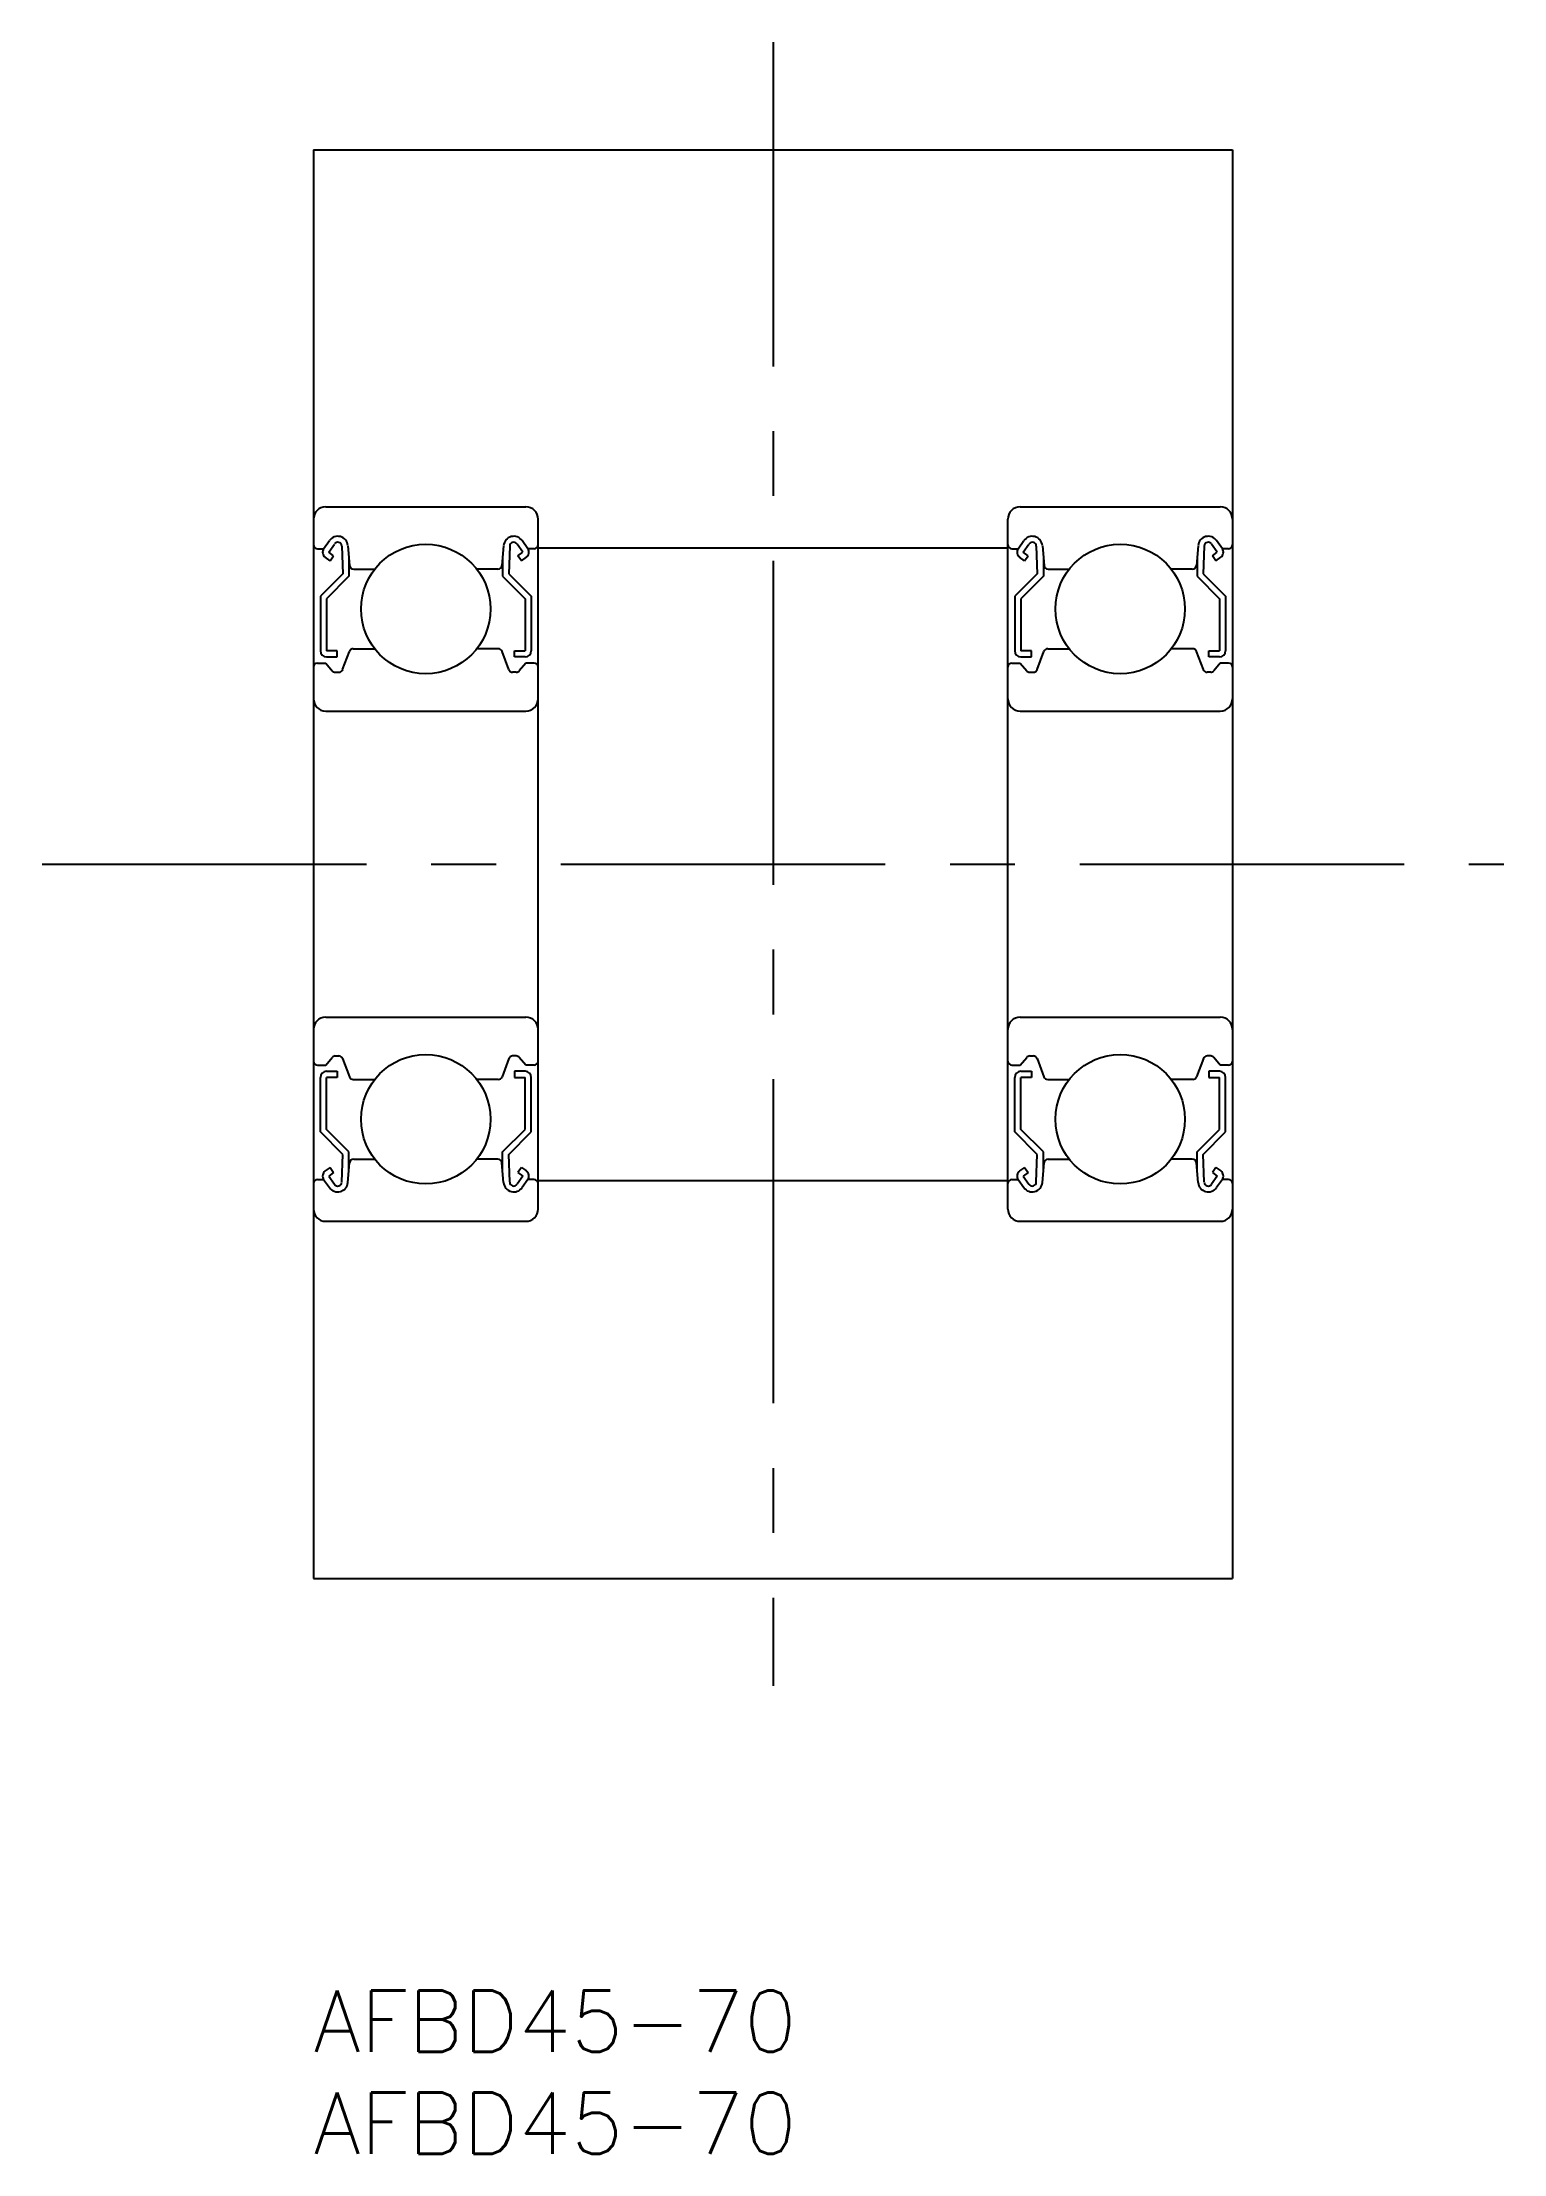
# Model space of a CAD drawing. Extents: x -13 to 58, y -8 to 95.
import ezdxf

# ---------------------------------------------------------------- set-up
doc = ezdxf.new("R2010")
doc.units = 0
doc.header["$LTSCALE"] = 0.5
doc.linetypes.add('CENTER', pattern=[50.8, 31.75, -6.35, 6.35, -6.35])
doc.layers.get('0').update_dxf_attribs({"linetype": 'CONTINUOUS'})
doc.layers.add('CENTER', color=1, linetype='CENTER')
doc.styles.get("Standard").update_dxf_attribs({"font": 'txt.shx', "height": 3, "bigfont": 'bigfont.shx'})

# ---------------------------------------------------------------- blocks, each defined once
blk = doc.blocks.new('*U8')
at = {"color": 7, "linetype": 'CONTINUOUS'}
blk.add_text('AFBD45-70', height=3, dxfattribs=at).set_placement((0, -3))
blk = doc.blocks.new('*U9')
at = {"color": 7, "linetype": 'CONTINUOUS'}
blk.add_text('AFBD45-70', height=3, dxfattribs=at).set_placement((0, -8))

msp = doc.modelspace()

# ---------------------------------------------------------------- linework, layer by layer
at = {"color": 7, "linetype": 'CONTINUOUS'}
for p, q in [((0, 90.18), (45, 90.18)), ((0, 90.18), (0, 20.18)), ((45, 90.18), (45, 20.18)), ((0.6, 72.68), (10.4, 72.68)), ((34.6, 72.68), (44.4, 72.68)), ((11, 38.28), (11, 72.08)), ((34, 38.28), (34, 72.08)), ((0.2, 70.63), (0.5, 70.63)), ((0.5, 70.63), (0.78, 71.03)), ((0.75, 70.46), (1.03, 70.86)), ((0.99, 70.29), (0.75, 70.46)), ((1.39, 70.75), (1.44, 69.4)), ((1.69, 70.78), (1.77, 69.81)), ((9.31, 70.78), (9.23, 69.81)), ((9.61, 70.75), (9.56, 69.4)), ((10.25, 70.46), (9.97, 70.86)), ((10.01, 70.29), (10.25, 70.46)), ((10.5, 70.63), (10.22, 71.03)), ((10.8, 70.63), (10.5, 70.63)), ((11, 70.68), (34, 70.68)), ((34.2, 70.63), (34.5, 70.63)), ((34.5, 70.63), (34.78, 71.03)), ((34.75, 70.46), (35.03, 70.86)), ((34.99, 70.29), (34.75, 70.46)), ((35.39, 70.75), (35.44, 69.4)), ((35.69, 70.78), (35.77, 69.81)), ((43.31, 70.78), (43.23, 69.81)), ((43.61, 70.75), (43.56, 69.4)), ((44.25, 70.46), (43.97, 70.86)), ((44.01, 70.29), (44.25, 70.46)), ((44.5, 70.63), (44.22, 71.03)), ((44.8, 70.63), (44.5, 70.63)), ((1.44, 69.4), (0.34, 68.3)), ((0.82, 70.04), (0.57, 70.21)), ((0.82, 70.04), (0.99, 70.29)), ((1.74, 70.15), (1.74, 69.28)), ((1.97, 69.63), (2.99, 69.63)), ((9.03, 69.63), (8.01, 69.63)), ((9.26, 70.15), (9.26, 69.28)), ((9.56, 69.4), (10.66, 68.3)), ((10.18, 70.04), (10.01, 70.29)), ((10.18, 70.04), (10.43, 70.21)), ((35.44, 69.4), (34.34, 68.3)), ((34.82, 70.04), (34.57, 70.21)), ((34.82, 70.04), (34.99, 70.29)), ((35.74, 70.15), (35.74, 69.28)), ((35.97, 69.63), (36.99, 69.63)), ((43.03, 69.63), (42.01, 69.63)), ((43.26, 70.15), (43.26, 69.28)), ((43.56, 69.4), (44.66, 68.3)), ((44.18, 70.04), (44.01, 70.29)), ((44.18, 70.04), (44.43, 70.21)), ((0.34, 68.3), (0.34, 65.63)), ((1.74, 69.28), (0.64, 68.18)), ((9.26, 69.28), (10.36, 68.18)), ((10.66, 68.3), (10.66, 65.63)), ((34.34, 68.3), (34.34, 65.63)), ((35.74, 69.28), (34.64, 68.18)), ((43.26, 69.28), (44.36, 68.18)), ((44.66, 68.3), (44.66, 65.63)), ((0.64, 68.18), (0.64, 65.63)), ((10.36, 68.18), (10.36, 65.63)), ((34.64, 68.18), (34.64, 65.63)), ((44.36, 68.18), (44.36, 65.63)), ((1.16, 65.63), (0.64, 65.63)), ((0.64, 65.33), (1.16, 65.33)), ((1.16, 65.33), (1.16, 65.63)), ((1.43, 64.71), (1.76, 65.6)), ((1.95, 65.73), (2.99, 65.73)), ((9.05, 65.73), (8.01, 65.73)), ((9.57, 64.71), (9.24, 65.6)), ((9.84, 65.63), (10.36, 65.63)), ((9.84, 65.33), (9.84, 65.63)), ((10.36, 65.33), (9.84, 65.33)), ((35.16, 65.63), (34.64, 65.63)), ((34.64, 65.33), (35.16, 65.33)), ((35.16, 65.33), (35.16, 65.63)), ((35.43, 64.71), (35.76, 65.6)), ((35.95, 65.73), (36.99, 65.73)), ((43.05, 65.73), (42.01, 65.73)), ((43.57, 64.71), (43.24, 65.6)), ((43.84, 65.63), (44.36, 65.63)), ((43.84, 65.33), (43.84, 65.63)), ((44.36, 65.33), (43.84, 65.33)), ((0.2, 65.03), (0.6, 65.03)), ((0.6, 65.03), (0.92, 64.65)), ((1.07, 64.58), (1.25, 64.58)), ((9.93, 64.58), (9.75, 64.58)), ((10.4, 65.03), (10.08, 64.65)), ((10.8, 65.03), (10.4, 65.03)), ((34.2, 65.03), (34.6, 65.03)), ((34.6, 65.03), (34.92, 64.65)), ((35.07, 64.58), (35.25, 64.58)), ((43.93, 64.58), (43.75, 64.58)), ((44.4, 65.03), (44.08, 64.65)), ((44.8, 65.03), (44.4, 65.03)), ((0.6, 62.68), (10.4, 62.68)), ((34.6, 62.68), (44.4, 62.68)), ((0.6, 47.68), (10.4, 47.68)), ((34.6, 47.68), (44.4, 47.68)), ((0.6, 45.33), (0.92, 45.71)), ((1.07, 45.78), (1.25, 45.78)), ((1.43, 45.65), (1.76, 44.76)), ((9.57, 45.65), (9.24, 44.76)), ((9.93, 45.78), (9.75, 45.78)), ((10.4, 45.33), (10.08, 45.71)), ((34.6, 45.33), (34.92, 45.71)), ((35.07, 45.78), (35.25, 45.78)), ((35.43, 45.65), (35.76, 44.76)), ((43.57, 45.65), (43.24, 44.76)), ((43.93, 45.78), (43.75, 45.78)), ((44.4, 45.33), (44.08, 45.71)), ((0.2, 45.33), (0.6, 45.33)), ((0.34, 42.06), (0.34, 44.73)), ((0.64, 45.03), (1.16, 45.03)), ((0.64, 42.18), (0.64, 44.73)), ((1.16, 44.73), (0.64, 44.73)), ((1.16, 45.03), (1.16, 44.73)), ((1.95, 44.63), (2.99, 44.63)), ((9.05, 44.63), (8.01, 44.63)), ((9.84, 45.03), (9.84, 44.73)), ((10.36, 45.03), (9.84, 45.03)), ((9.84, 44.73), (10.36, 44.73)), ((10.36, 42.18), (10.36, 44.73)), ((10.8, 45.33), (10.4, 45.33)), ((10.66, 42.06), (10.66, 44.73)), ((34.2, 45.33), (34.6, 45.33)), ((34.34, 42.06), (34.34, 44.73)), ((34.64, 45.03), (35.16, 45.03)), ((34.64, 42.18), (34.64, 44.73)), ((35.16, 44.73), (34.64, 44.73)), ((35.16, 45.03), (35.16, 44.73)), ((35.95, 44.63), (36.99, 44.63)), ((43.05, 44.63), (42.01, 44.63)), ((43.84, 45.03), (43.84, 44.73)), ((44.36, 45.03), (43.84, 45.03)), ((43.84, 44.73), (44.36, 44.73)), ((44.36, 42.18), (44.36, 44.73)), ((44.8, 45.33), (44.4, 45.33)), ((44.66, 42.06), (44.66, 44.73)), ((1.44, 40.96), (0.34, 42.06)), ((1.74, 41.08), (0.64, 42.18)), ((9.26, 41.08), (10.36, 42.18)), ((9.56, 40.96), (10.66, 42.06)), ((35.44, 40.96), (34.34, 42.06)), ((35.74, 41.08), (34.64, 42.18)), ((43.26, 41.08), (44.36, 42.18)), ((43.56, 40.96), (44.66, 42.06)), ((1.39, 39.61), (1.44, 40.96)), ((1.69, 39.58), (1.77, 40.55)), ((1.74, 40.21), (1.74, 41.08)), ((1.97, 40.73), (2.99, 40.73)), ((9.03, 40.73), (8.01, 40.73)), ((9.31, 39.58), (9.23, 40.55)), ((9.26, 40.21), (9.26, 41.08)), ((9.61, 39.61), (9.56, 40.96)), ((35.39, 39.61), (35.44, 40.96)), ((35.69, 39.58), (35.77, 40.55)), ((35.74, 40.21), (35.74, 41.08)), ((35.97, 40.73), (36.99, 40.73)), ((43.03, 40.73), (42.01, 40.73)), ((43.31, 39.58), (43.23, 40.55)), ((43.26, 40.21), (43.26, 41.08)), ((43.61, 39.61), (43.56, 40.96)), ((0.2, 39.73), (0.5, 39.73)), ((0.5, 39.73), (0.78, 39.33)), ((0.82, 40.32), (0.57, 40.15)), ((0.99, 40.08), (0.75, 39.9)), ((0.75, 39.9), (1.03, 39.5)), ((0.82, 40.32), (0.99, 40.08)), ((10.25, 39.9), (9.97, 39.5)), ((10.18, 40.32), (10.01, 40.08)), ((10.01, 40.08), (10.25, 39.9)), ((10.18, 40.32), (10.43, 40.15)), ((10.5, 39.73), (10.22, 39.33)), ((10.8, 39.73), (10.5, 39.73)), ((11, 39.68), (34, 39.68)), ((34.2, 39.73), (34.5, 39.73)), ((34.5, 39.73), (34.78, 39.33)), ((34.82, 40.32), (34.57, 40.15)), ((34.99, 40.08), (34.75, 39.9)), ((34.75, 39.9), (35.03, 39.5)), ((34.82, 40.32), (34.99, 40.08)), ((44.25, 39.9), (43.97, 39.5)), ((44.18, 40.32), (44.01, 40.08)), ((44.01, 40.08), (44.25, 39.9)), ((44.18, 40.32), (44.43, 40.15)), ((44.5, 39.73), (44.22, 39.33)), ((44.8, 39.73), (44.5, 39.73)), ((0.6, 37.68), (10.4, 37.68)), ((34.6, 37.68), (44.4, 37.68)), ((0, 20.18), (45, 20.18))]:
    msp.add_line(p, q, dxfattribs=at)
for centre in [(5.5, 67.68), (39.5, 67.68), (5.5, 42.68), (39.5, 42.68)]:
    msp.add_circle(centre, 3.17, dxfattribs=at)
for centre, radius, start, end in [((0.6, 72.08), 0.6, 90, 180), ((10.4, 72.08), 0.6, 0, 90), ((34.6, 72.08), 0.6, 90, 180), ((44.4, 72.08), 0.6, 0, 90), ((0.2, 70.83), 0.2, 180, 270), ((0.75, 70.46), 0.3, 144.9356, 235.0377), ((1.19, 70.74), 0.5, 5.065, 144.9356), ((1.19, 70.75), 0.2, 2.1312, 144.9367), ((9.81, 70.74), 0.5, 35.0644, 174.935), ((9.81, 70.75), 0.2, 35.0633, 177.8688), ((10.25, 70.46), 0.3, 304.9623, 35.0644), ((10.8, 70.83), 0.2, 270, 0), ((34.2, 70.83), 0.2, 180, 270), ((34.75, 70.46), 0.3, 144.9356, 235.0377), ((35.19, 70.74), 0.5, 5.065, 144.9356), ((35.19, 70.75), 0.2, 2.1312, 144.9367), ((43.81, 70.74), 0.5, 35.0644, 174.935), ((43.81, 70.75), 0.2, 35.0633, 177.8688), ((44.25, 70.46), 0.3, 304.9623, 35.0644), ((44.8, 70.83), 0.2, 270, 0), ((1.97, 69.83), 0.2, 185.065, 270), ((9.03, 69.83), 0.2, 270, 354.935), ((35.97, 69.83), 0.2, 185.065, 270), ((43.03, 69.83), 0.2, 270, 354.935), ((0.64, 65.63), 0.3, 180, 270), ((1.95, 65.53), 0.2, 90, 159.9703), ((9.05, 65.53), 0.2, 20.0297, 90), ((10.36, 65.63), 0.3, 270, 0), ((34.64, 65.63), 0.3, 180, 270), ((35.95, 65.53), 0.2, 90, 159.9703), ((43.05, 65.53), 0.2, 20.0297, 90), ((44.36, 65.63), 0.3, 270, 0), ((0.2, 64.83), 0.2, 90, 180), ((1.07, 64.78), 0.2, 219.997, 270), ((1.25, 64.78), 0.2, 270, 339.9703), ((9.75, 64.78), 0.2, 200.0297, 270), ((9.93, 64.78), 0.2, 270, 320.003), ((10.8, 64.83), 0.2, 0, 90), ((34.2, 64.83), 0.2, 90, 180), ((35.07, 64.78), 0.2, 219.997, 270), ((35.25, 64.78), 0.2, 270, 339.9703), ((43.75, 64.78), 0.2, 200.0297, 270), ((43.93, 64.78), 0.2, 270, 320.003), ((44.8, 64.83), 0.2, 0, 90), ((0.6, 63.28), 0.6, 180, 270), ((10.4, 63.28), 0.6, 270, 0), ((34.6, 63.28), 0.6, 180, 270), ((44.4, 63.28), 0.6, 270, 0), ((0.6, 47.08), 0.6, 90, 180), ((10.4, 47.08), 0.6, 0, 90), ((34.6, 47.08), 0.6, 90, 180), ((44.4, 47.08), 0.6, 0, 90), ((0.2, 45.53), 0.2, 180, 270), ((1.07, 45.58), 0.2, 90, 140.003), ((1.25, 45.58), 0.2, 20.0297, 90), ((9.75, 45.58), 0.2, 90, 159.9703), ((9.93, 45.58), 0.2, 39.997, 90), ((10.8, 45.53), 0.2, 270, 0), ((34.2, 45.53), 0.2, 180, 270), ((35.07, 45.58), 0.2, 90, 140.003), ((35.25, 45.58), 0.2, 20.0297, 90), ((43.75, 45.58), 0.2, 90, 159.9703), ((43.93, 45.58), 0.2, 39.997, 90), ((44.8, 45.53), 0.2, 270, 0), ((0.64, 44.73), 0.3, 90, 180), ((1.95, 44.83), 0.2, 200.0297, 270), ((9.05, 44.83), 0.2, 270, 339.9703), ((10.36, 44.73), 0.3, 0, 90), ((34.64, 44.73), 0.3, 90, 180), ((35.95, 44.83), 0.2, 200.0297, 270), ((43.05, 44.83), 0.2, 270, 339.9703), ((44.36, 44.73), 0.3, 0, 90), ((1.97, 40.53), 0.2, 90, 174.935), ((9.03, 40.53), 0.2, 5.065, 90), ((35.97, 40.53), 0.2, 90, 174.935), ((43.03, 40.53), 0.2, 5.065, 90), ((0.2, 39.53), 0.2, 90, 180), ((0.75, 39.9), 0.3, 124.9623, 215.0644), ((1.19, 39.62), 0.5, 215.0644, 354.935), ((1.19, 39.61), 0.2, 215.0633, 357.8688), ((9.81, 39.62), 0.5, 185.065, 324.9356), ((9.81, 39.61), 0.2, 182.1312, 324.9367), ((10.25, 39.9), 0.3, 324.9356, 55.0377), ((10.8, 39.53), 0.2, 0, 90), ((34.2, 39.53), 0.2, 90, 180), ((34.75, 39.9), 0.3, 124.9623, 215.0644), ((35.19, 39.62), 0.5, 215.0644, 354.935), ((35.19, 39.61), 0.2, 215.0633, 357.8688), ((43.81, 39.62), 0.5, 185.065, 324.9356), ((43.81, 39.61), 0.2, 182.1312, 324.9367), ((44.25, 39.9), 0.3, 324.9356, 55.0377), ((44.8, 39.53), 0.2, 0, 90), ((0.6, 38.28), 0.6, 180, 270), ((10.4, 38.28), 0.6, 270, 0), ((34.6, 38.28), 0.6, 180, 270), ((44.4, 38.28), 0.6, 270, 0)]:
    msp.add_arc(centre, radius, start, end, dxfattribs=at)
at = {"layer": 'CENTER', "color": 1, "linetype": 'CENTER'}
for p, q in [((22.5, 95.44), (22.5, 14.92)), ((-13.28, 55.18), (58.28, 55.18))]:
    msp.add_line(p, q, dxfattribs=at)

# ---------------------------------------------------------------- block references
at = {"color": 7, "linetype": 'CONTINUOUS'}
for name in ['*U8', '*U9']:
    msp.add_blockref(name, (0, 0), dxfattribs=at)

doc.saveas('drawing.dxf')
